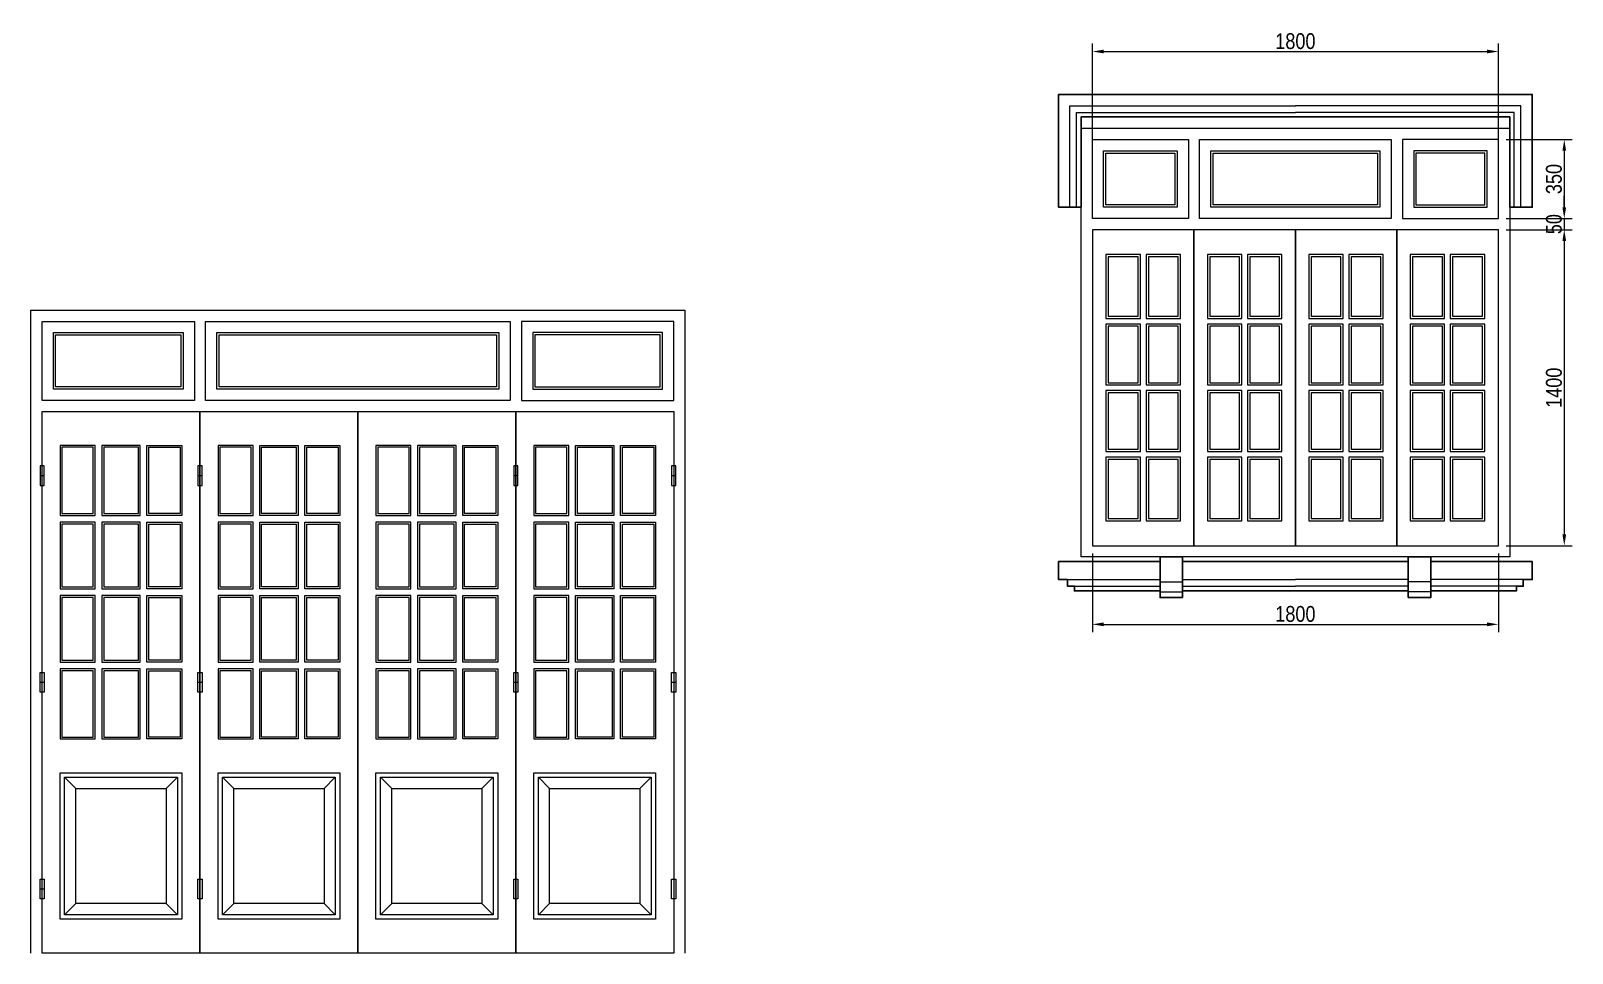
# Model space of a CAD drawing. Header units: millimetres. Extents: x -37049 to 129367, y 25385 to 90033.
# Drawn here: x 122533 to 129367, y 50204 to 54291 of the extents above; entities that cross this region are included whole.
import ezdxf

# ---------------------------------------------------------------- set-up
doc = ezdxf.new("R2010")
doc.units = ezdxf.units.MM
doc.header["$MEASUREMENT"] = 0
for name, color, linetype, lineweight in [('NCKHBAO', 191, 'Continuous', 13), ('NCUA', 4, 'Continuous', 20), ('NCUAMANH', 32, 'Continuous', 9), ('NKT', 9, 'Continuous', 0), ('NMANH2', 35, 'Continuous', 9), ('NMANH3', 25, 'Continuous', 9), ('NTHAY3', 41, 'Continuous', 25)]:
    doc.layers.add(name, color=color, linetype=linetype, lineweight=lineweight)
doc.styles.add('AVO', font='vhelvcn.ttf')
doc.dimstyles.new('100 Snho', dxfattribs={"dimscale": 0, "dimtxt": 70, "dimasz": 50, "dimexe": 35, "dimexo": 35, "dimgap": 10, "dimtad": 1, "dimdec": 0, "dimzin": 0, "dimdsep": 46, "dimtxsty": 'AVO', "dimcen": -2, "dimdle": 50, "dimclrd": 256, "dimclre": 256, "dimclrt": 3, "dimadec": 0, "dimazin": 0, "dimtfac": 1, "dimtdec": 0, "dimtix": 1, "dimtmove": 2, "dimatfit": 1, "dimldrblk": 'ARCHTICK', "dimfxl": 0, "dimtolj": 1, "dimtzin": 0, "dimlwd": -1, "dimlwe": -1, "dimarcsym": 0})

# ---------------------------------------------------------------- blocks, each defined once
blk = doc.blocks.new('*D1024')
at = {"layer": 'DEFPOINTS', "color": 0}
for p in [(129039.5, 54199.7), (127239.5, 53759.6), (129039.5, 53759.6)]:
    blk.add_point(p, dxfattribs=at)
at = {"layer": 'NKT'}
for p, q in [((127239.5, 53794.6), (127239.5, 54234.7)), ((127289.5, 54199.7), (128989.5, 54199.7)), ((129039.5, 53794.6), (129039.5, 54234.7))]:
    blk.add_line(p, q, dxfattribs=at)
for points in [[(127289.5, 54208), (127289.5, 54191.4), (127239.5, 54199.7)], [(128989.5, 54208), (128989.5, 54191.4), (129039.5, 54199.7)]]:
    blk.add_solid(points, dxfattribs=at)
at = {"layer": 'NKT', "color": 3, "insert": (128139.5, 54245.4), "char_height": 70, "attachment_point": 5, "style": 'AVO'}
blk.add_mtext('\\A1;1800', dxfattribs=at)
blk = doc.blocks.new('_ARCHTICK')
at = {"color": 0, "linetype": 'ByBlock', "const_width": 0.15}
blk.add_lwpolyline([(-0.5, -0.5), (0.5, 0.5)], dxfattribs=at)
blk = doc.blocks.new('*D1025')
at = {"layer": 'DEFPOINTS', "color": 0}
for p in [(129039.5, 53809.6), (129039.5, 53459.6), (129331.6, 53459.6)]:
    blk.add_point(p, dxfattribs=at)
at = {"layer": 'NKT'}
for p, q in [((129074.5, 53809.6), (129366.6, 53809.6)), ((129331.6, 53759.6), (129331.6, 53509.6)), ((129074.5, 53459.6), (129366.6, 53459.6))]:
    blk.add_line(p, q, dxfattribs=at)
for points in [[(129323.3, 53759.6), (129339.9, 53759.6), (129331.6, 53809.6)], [(129323.3, 53509.6), (129339.9, 53509.6), (129331.6, 53459.6)]]:
    blk.add_solid(points, dxfattribs=at)
at = {"layer": 'NKT', "color": 3, "insert": (129285.9, 53634.6), "char_height": 70, "attachment_point": 5, "rotation": 90, "style": 'AVO'}
blk.add_mtext('\\A1;350', dxfattribs=at)
blk = doc.blocks.new('*D1026')
at = {"layer": 'DEFPOINTS', "color": 0}
for p in [(129039.5, 53409.6), (129039.5, 52009.6), (129331.6, 52009.6)]:
    blk.add_point(p, dxfattribs=at)
at = {"layer": 'NKT'}
for p, q in [((129074.5, 53409.6), (129366.6, 53409.6)), ((129331.6, 53359.6), (129331.6, 52059.6)), ((129074.5, 52009.6), (129366.6, 52009.6))]:
    blk.add_line(p, q, dxfattribs=at)
for points in [[(129323.3, 53359.6), (129339.9, 53359.6), (129331.6, 53409.6)], [(129323.3, 52059.6), (129339.9, 52059.6), (129331.6, 52009.6)]]:
    blk.add_solid(points, dxfattribs=at)
at = {"layer": 'NKT', "color": 3, "insert": (129285.9, 52709.6), "char_height": 70, "attachment_point": 5, "rotation": 90, "style": 'AVO'}
blk.add_mtext('\\A1;1400', dxfattribs=at)
blk = doc.blocks.new('*D1022')
at = {"layer": 'DEFPOINTS', "color": 0}
for p in [(127239.5, 52009.6), (129039.5, 52009.6), (129039.5, 51661.1)]:
    blk.add_point(p, dxfattribs=at)
at = {"layer": 'NKT'}
for p, q in [((127239.5, 51974.6), (127239.5, 51626.1)), ((129039.5, 51974.6), (129039.5, 51626.1)), ((127289.5, 51661.1), (128989.5, 51661.1))]:
    blk.add_line(p, q, dxfattribs=at)
for points in [[(127289.5, 51669.5), (127289.5, 51652.8), (127239.5, 51661.1)], [(128989.5, 51669.5), (128989.5, 51652.8), (129039.5, 51661.1)]]:
    blk.add_solid(points, dxfattribs=at)
at = {"layer": 'NKT', "color": 3, "insert": (128139.5, 51706.9), "char_height": 70, "attachment_point": 5, "style": 'AVO'}
blk.add_mtext('\\A1;1800', dxfattribs=at)
blk = doc.blocks.new('*D1023')
at = {"layer": 'DEFPOINTS', "color": 0}
for p in [(129039.5, 53459.6), (129039.5, 53409.6), (129331.6, 53409.6)]:
    blk.add_point(p, dxfattribs=at)
at = {"layer": 'NKT'}
for p, q in [((129331.6, 53509.6), (129331.6, 53559.6)), ((129074.5, 53459.6), (129366.6, 53459.6)), ((129331.6, 53459.6), (129331.6, 53409.6)), ((129074.5, 53409.6), (129366.6, 53409.6)), ((129331.6, 53359.6), (129331.6, 53309.6))]:
    blk.add_line(p, q, dxfattribs=at)
for points in [[(129323.3, 53509.6), (129339.9, 53509.6), (129331.6, 53459.6)], [(129323.3, 53359.6), (129339.9, 53359.6), (129331.6, 53409.6)]]:
    blk.add_solid(points, dxfattribs=at)
at = {"layer": 'NKT', "color": 3, "insert": (129285.9, 53434.6), "char_height": 70, "attachment_point": 5, "rotation": 90, "style": 'AVO'}
blk.add_mtext('\\A1;50', dxfattribs=at)

msp = doc.modelspace()

# ---------------------------------------------------------------- linework, layer by layer
at = {"layer": 'NCKHBAO'}
msp.add_lwpolyline([(129089.5, 51959.6), (127189.5, 51959.6), (127189.5, 53859.6), (129089.5, 53859.6)], close=True, dxfattribs=at)
msp.add_lwpolyline([(122533.2, 50203.9), (122533.2, 53053.8), (125433.2, 53053.8), (125433.2, 50203.9)], dxfattribs=at)
at = {"layer": 'NCUA'}
for p, q in [((122592.3, 52319.8), (122574.1, 52319.8)), ((123292.3, 52319.8), (123274.1, 52319.8)), ((124692.3, 52319.8), (124674.1, 52319.8)), ((125392.3, 52319.8), (125374.1, 52319.8)), ((122592.3, 51403.9), (122574.1, 51403.9)), ((123292.3, 51403.9), (123274.1, 51403.9)), ((124692.3, 51403.9), (124674.1, 51403.9)), ((125392.3, 51403.9), (125374.1, 51403.9)), ((122592.3, 50487.9), (122574.1, 50487.9))]:
    msp.add_line(p, q, dxfattribs=at)
for points in [[(127665, 53809.6), (127665, 53459.6), (127239.5, 53459.6), (127239.5, 53809.6), (127665, 53809.6)], [(127715, 53459.6), (127715, 53809.6), (128564, 53809.6), (128564, 53459.6), (127715, 53459.6)], [(128614, 53809.6), (128614, 53459.6), (129039.5, 53459.6), (129039.5, 53809.6), (128614, 53809.6)], [(123258.2, 53003.8), (123258.2, 52653.8), (122583.2, 52653.8), (122583.2, 53003.8), (123258.2, 53003.8)], [(123308.2, 52653.8), (123308.2, 53003.8), (124658.2, 53003.8), (124658.2, 52653.8), (123308.2, 52653.8)], [(124708.2, 53003.8), (124708.2, 52653.8), (125383.2, 52653.8), (125383.2, 53003.8), (124708.2, 53003.8)]]:
    msp.add_lwpolyline(points, dxfattribs=at)
for points in [[(127289.5, 53759.6), (127615, 53759.6), (127615, 53509.6), (127289.5, 53509.6)], [(127765, 53759.6), (128514, 53759.6), (128514, 53509.6), (127765, 53509.6)], [(128989.5, 53759.6), (128664, 53759.6), (128664, 53509.6), (128989.5, 53509.6)], [(127690, 53409.6), (127239.5, 53409.6), (127239.5, 52009.6), (127690, 52009.6)], [(128139.5, 53409.6), (127690, 53409.6), (127690, 52009.6), (128139.5, 52009.6)], [(128589, 53409.6), (128139.5, 53409.6), (128139.5, 52009.6), (128589, 52009.6)], [(129039.5, 53409.6), (128589, 53409.6), (128589, 52009.6), (129039.5, 52009.6)], [(127452.7, 53299.6), (127299.5, 53299.6), (127299.5, 53017.1), (127452.7, 53017.1)], [(127630, 53299.6), (127477.7, 53299.6), (127477.7, 53017.1), (127630, 53017.1)], [(127902.2, 53299.6), (127750, 53299.6), (127750, 53017.1), (127902.2, 53017.1)], [(128079.5, 53299.6), (127927.2, 53299.6), (127927.2, 53017.1), (128079.5, 53017.1)], [(128351.7, 53299.6), (128199.5, 53299.6), (128199.5, 53017.1), (128351.7, 53017.1)], [(128529, 53299.6), (128376.7, 53299.6), (128376.7, 53017.1), (128529, 53017.1)], [(128801.2, 53299.6), (128649, 53299.6), (128649, 53017.1), (128801.2, 53017.1)], [(128979.5, 53299.6), (128826.2, 53299.6), (128826.2, 53017.1), (128979.5, 53017.1)], [(127452.7, 52992.1), (127299.5, 52992.1), (127299.5, 52722.1), (127452.7, 52722.1)], [(127630, 52992.1), (127477.7, 52992.1), (127477.7, 52722.1), (127630, 52722.1)], [(127902.2, 52992.1), (127750, 52992.1), (127750, 52722.1), (127902.2, 52722.1)], [(128079.5, 52992.1), (127927.2, 52992.1), (127927.2, 52722.1), (128079.5, 52722.1)], [(128351.7, 52992.1), (128199.5, 52992.1), (128199.5, 52722.1), (128351.7, 52722.1)], [(128529, 52992.1), (128376.7, 52992.1), (128376.7, 52722.1), (128529, 52722.1)], [(128801.2, 52992.1), (128649, 52992.1), (128649, 52722.1), (128801.2, 52722.1)], [(128979.5, 52992.1), (128826.2, 52992.1), (128826.2, 52722.1), (128979.5, 52722.1)], [(122633.2, 52953.8), (123208.2, 52953.8), (123208.2, 52703.8), (122633.2, 52703.8)], [(123358.2, 52953.8), (124608.2, 52953.8), (124608.2, 52703.8), (123358.2, 52703.8)], [(125333.2, 52953.8), (124758.2, 52953.8), (124758.2, 52703.8), (125333.2, 52703.8)], [(127452.7, 52697.1), (127299.5, 52697.1), (127299.5, 52427.1), (127452.7, 52427.1)], [(127630, 52697.1), (127477.7, 52697.1), (127477.7, 52427.1), (127630, 52427.1)], [(127902.2, 52697.1), (127750, 52697.1), (127750, 52427.1), (127902.2, 52427.1)], [(128079.5, 52697.1), (127927.2, 52697.1), (127927.2, 52427.1), (128079.5, 52427.1)], [(128351.7, 52697.1), (128199.5, 52697.1), (128199.5, 52427.1), (128351.7, 52427.1)], [(128529, 52697.1), (128376.7, 52697.1), (128376.7, 52427.1), (128529, 52427.1)], [(128801.2, 52697.1), (128649, 52697.1), (128649, 52427.1), (128801.2, 52427.1)], [(128979.5, 52697.1), (128826.2, 52697.1), (128826.2, 52427.1), (128979.5, 52427.1)], [(123283.2, 50203.9), (122583.2, 50203.9), (122583.2, 52603.8), (123283.2, 52603.8)], [(123983.2, 50203.9), (123283.2, 50203.9), (123283.2, 52603.8), (123983.2, 52603.8)], [(124683.2, 50203.9), (123983.2, 50203.9), (123983.2, 52603.8), (124683.2, 52603.8)], [(125383.2, 50203.9), (124683.2, 50203.9), (124683.2, 52603.8), (125383.2, 52603.8)], [(122818.2, 52453.8), (122663.2, 52453.8), (122663.2, 52143.7), (122818.2, 52143.7)], [(123018.2, 52453.8), (122848.2, 52453.8), (122848.2, 52143.7), (123018.2, 52143.7)], [(123048.2, 52453.8), (123203.2, 52453.8), (123203.2, 52143.7), (123048.2, 52143.7)], [(123518.2, 52453.8), (123363.2, 52453.8), (123363.2, 52143.7), (123518.2, 52143.7)], [(123548.2, 52453.8), (123718.2, 52453.8), (123718.2, 52143.7), (123548.2, 52143.7)], [(123748.2, 52453.8), (123903.2, 52453.8), (123903.2, 52143.7), (123748.2, 52143.7)], [(124218.2, 52453.8), (124063.2, 52453.8), (124063.2, 52143.7), (124218.2, 52143.7)], [(124418.2, 52453.8), (124248.2, 52453.8), (124248.2, 52143.7), (124418.2, 52143.7)], [(124448.2, 52453.8), (124603.2, 52453.8), (124603.2, 52143.7), (124448.2, 52143.7)], [(124918.2, 52453.8), (124763.2, 52453.8), (124763.2, 52143.7), (124918.2, 52143.7)], [(124948.2, 52453.8), (125118.2, 52453.8), (125118.2, 52143.7), (124948.2, 52143.7)], [(125148.2, 52453.8), (125303.2, 52453.8), (125303.2, 52143.7), (125148.2, 52143.7)], [(122592.3, 52363.4), (122574.1, 52363.4), (122574.1, 52276.2), (122592.3, 52276.2)], [(123292.3, 52363.4), (123274.1, 52363.4), (123274.1, 52276.2), (123292.3, 52276.2)], [(124692.3, 52363.4), (124674.1, 52363.4), (124674.1, 52276.2), (124692.3, 52276.2)], [(125392.3, 52363.4), (125374.1, 52363.4), (125374.1, 52276.2), (125392.3, 52276.2)], [(127452.7, 52402.1), (127299.5, 52402.1), (127299.5, 52119.6), (127452.7, 52119.6)], [(127630, 52402.1), (127477.7, 52402.1), (127477.7, 52119.6), (127630, 52119.6)], [(127902.2, 52402.1), (127750, 52402.1), (127750, 52119.6), (127902.2, 52119.6)], [(128079.5, 52402.1), (127927.2, 52402.1), (127927.2, 52119.6), (128079.5, 52119.6)], [(128351.7, 52402.1), (128199.5, 52402.1), (128199.5, 52119.6), (128351.7, 52119.6)], [(128529, 52402.1), (128376.7, 52402.1), (128376.7, 52119.6), (128529, 52119.6)], [(128801.2, 52402.1), (128649, 52402.1), (128649, 52119.6), (128801.2, 52119.6)], [(128979.5, 52402.1), (128826.2, 52402.1), (128826.2, 52119.6), (128979.5, 52119.6)], [(122818.2, 52113.7), (122663.2, 52113.7), (122663.2, 51818.7), (122818.2, 51818.7)], [(123018.2, 52113.7), (122848.2, 52113.7), (122848.2, 51818.7), (123018.2, 51818.7)], [(123048.2, 52113.7), (123203.2, 52113.7), (123203.2, 51818.7), (123048.2, 51818.7)], [(123518.2, 52113.7), (123363.2, 52113.7), (123363.2, 51818.7), (123518.2, 51818.7)], [(123548.2, 52113.7), (123718.2, 52113.7), (123718.2, 51818.7), (123548.2, 51818.7)], [(123748.2, 52113.7), (123903.2, 52113.7), (123903.2, 51818.7), (123748.2, 51818.7)], [(124218.2, 52113.7), (124063.2, 52113.7), (124063.2, 51818.7), (124218.2, 51818.7)], [(124418.2, 52113.7), (124248.2, 52113.7), (124248.2, 51818.7), (124418.2, 51818.7)], [(124448.2, 52113.7), (124603.2, 52113.7), (124603.2, 51818.7), (124448.2, 51818.7)], [(124918.2, 52113.7), (124763.2, 52113.7), (124763.2, 51818.7), (124918.2, 51818.7)], [(124948.2, 52113.7), (125118.2, 52113.7), (125118.2, 51818.7), (124948.2, 51818.7)], [(125148.2, 52113.7), (125303.2, 52113.7), (125303.2, 51818.7), (125148.2, 51818.7)], [(122818.2, 51788.7), (122663.2, 51788.7), (122663.2, 51493.7), (122818.2, 51493.7)], [(123018.2, 51788.7), (122848.2, 51788.7), (122848.2, 51493.7), (123018.2, 51493.7)], [(123048.2, 51788.7), (123203.2, 51788.7), (123203.2, 51493.7), (123048.2, 51493.7)], [(123518.2, 51788.7), (123363.2, 51788.7), (123363.2, 51493.7), (123518.2, 51493.7)], [(123548.2, 51788.7), (123718.2, 51788.7), (123718.2, 51493.7), (123548.2, 51493.7)], [(123748.2, 51788.7), (123903.2, 51788.7), (123903.2, 51493.7), (123748.2, 51493.7)], [(124218.2, 51788.7), (124063.2, 51788.7), (124063.2, 51493.7), (124218.2, 51493.7)], [(124418.2, 51788.7), (124248.2, 51788.7), (124248.2, 51493.7), (124418.2, 51493.7)], [(124448.2, 51788.7), (124603.2, 51788.7), (124603.2, 51493.7), (124448.2, 51493.7)], [(124918.2, 51788.7), (124763.2, 51788.7), (124763.2, 51493.7), (124918.2, 51493.7)], [(124948.2, 51788.7), (125118.2, 51788.7), (125118.2, 51493.7), (124948.2, 51493.7)], [(125148.2, 51788.7), (125303.2, 51788.7), (125303.2, 51493.7), (125148.2, 51493.7)], [(122818.2, 51463.7), (122663.2, 51463.7), (122663.2, 51153.6), (122818.2, 51153.6)], [(123018.2, 51463.7), (122848.2, 51463.7), (122848.2, 51153.6), (123018.2, 51153.6)], [(123048.2, 51463.7), (123203.2, 51463.7), (123203.2, 51153.6), (123048.2, 51153.6)], [(123518.2, 51463.7), (123363.2, 51463.7), (123363.2, 51153.6), (123518.2, 51153.6)], [(123548.2, 51463.7), (123718.2, 51463.7), (123718.2, 51153.6), (123548.2, 51153.6)], [(123748.2, 51463.7), (123903.2, 51463.7), (123903.2, 51153.6), (123748.2, 51153.6)], [(124218.2, 51463.7), (124063.2, 51463.7), (124063.2, 51153.6), (124218.2, 51153.6)], [(124418.2, 51463.7), (124248.2, 51463.7), (124248.2, 51153.6), (124418.2, 51153.6)], [(124448.2, 51463.7), (124603.2, 51463.7), (124603.2, 51153.6), (124448.2, 51153.6)], [(124918.2, 51463.7), (124763.2, 51463.7), (124763.2, 51153.6), (124918.2, 51153.6)], [(124948.2, 51463.7), (125118.2, 51463.7), (125118.2, 51153.6), (124948.2, 51153.6)], [(125148.2, 51463.7), (125303.2, 51463.7), (125303.2, 51153.6), (125148.2, 51153.6)], [(122592.3, 51360.3), (122574.1, 51360.3), (122574.1, 51447.5), (122592.3, 51447.5)], [(123292.3, 51360.3), (123274.1, 51360.3), (123274.1, 51447.5), (123292.3, 51447.5)], [(124692.3, 51360.3), (124674.1, 51360.3), (124674.1, 51447.5), (124692.3, 51447.5)], [(125392.3, 51360.3), (125374.1, 51360.3), (125374.1, 51447.5), (125392.3, 51447.5)], [(123203.2, 50353.9), (122663.2, 50353.9), (122663.2, 51003.6), (123203.2, 51003.6)], [(123903.2, 50353.9), (123363.2, 50353.9), (123363.2, 51003.6), (123903.2, 51003.6)], [(124603.2, 50353.9), (124063.2, 50353.9), (124063.2, 51003.6), (124603.2, 51003.6)], [(125303.2, 50353.9), (124763.2, 50353.9), (124763.2, 51003.6), (125303.2, 51003.6)], [(122592.3, 50444.3), (122574.1, 50444.3), (122574.1, 50531.5), (122592.3, 50531.5)], [(123292.3, 50444.3), (123274.1, 50444.3), (123274.1, 50531.5), (123292.3, 50531.5)], [(124692.3, 50444.3), (124674.1, 50444.3), (124674.1, 50531.5), (124692.3, 50531.5)], [(125392.3, 50444.3), (125374.1, 50444.3), (125374.1, 50531.5), (125392.3, 50531.5)]]:
    msp.add_lwpolyline(points, close=True, dxfattribs=at)
at = {"layer": 'NCUAMANH'}
for p, q in [((122683.2, 50983.6), (122733.2, 50933.6)), ((123133.2, 50933.6), (123183.2, 50983.6)), ((123383.2, 50983.6), (123433.2, 50933.6)), ((123833.2, 50933.6), (123883.2, 50983.6)), ((124083.2, 50983.6), (124133.2, 50933.6)), ((124533.2, 50933.6), (124583.2, 50983.6)), ((124783.2, 50983.6), (124833.2, 50933.6)), ((125233.2, 50933.6), (125283.2, 50983.6)), ((122683.2, 50373.9), (122733.2, 50423.9)), ((123133.2, 50423.9), (123183.2, 50373.9)), ((123383.2, 50373.9), (123433.2, 50423.9)), ((123833.2, 50423.9), (123883.2, 50373.9)), ((124083.2, 50373.9), (124133.2, 50423.9)), ((124533.2, 50423.9), (124583.2, 50373.9)), ((124783.2, 50373.9), (124833.2, 50423.9)), ((125233.2, 50423.9), (125283.2, 50373.9))]:
    msp.add_line(p, q, dxfattribs=at)
for points in [[(127299.5, 53749.6), (127605, 53749.6), (127605, 53519.6), (127299.5, 53519.6)], [(127775, 53749.6), (128504, 53749.6), (128504, 53519.6), (127775, 53519.6)], [(128979.5, 53749.6), (128674, 53749.6), (128674, 53519.6), (128979.5, 53519.6)], [(127442.7, 53289.6), (127309.5, 53289.6), (127309.5, 53027.1), (127442.7, 53027.1)], [(127620, 53289.6), (127487.7, 53289.6), (127487.7, 53027.1), (127620, 53027.1)], [(127892.2, 53289.6), (127760, 53289.6), (127760, 53027.1), (127892.2, 53027.1)], [(128069.5, 53289.6), (127937.2, 53289.6), (127937.2, 53027.1), (128069.5, 53027.1)], [(128341.7, 53289.6), (128209.5, 53289.6), (128209.5, 53027.1), (128341.7, 53027.1)], [(128519, 53289.6), (128386.7, 53289.6), (128386.7, 53027.1), (128519, 53027.1)], [(128791.2, 53289.6), (128659, 53289.6), (128659, 53027.1), (128791.2, 53027.1)], [(128969.5, 53289.6), (128836.2, 53289.6), (128836.2, 53027.1), (128969.5, 53027.1)], [(127442.7, 52982.1), (127309.5, 52982.1), (127309.5, 52732.1), (127442.7, 52732.1)], [(127620, 52982.1), (127487.7, 52982.1), (127487.7, 52732.1), (127620, 52732.1)], [(127892.2, 52982.1), (127760, 52982.1), (127760, 52732.1), (127892.2, 52732.1)], [(128069.5, 52982.1), (127937.2, 52982.1), (127937.2, 52732.1), (128069.5, 52732.1)], [(128341.7, 52982.1), (128209.5, 52982.1), (128209.5, 52732.1), (128341.7, 52732.1)], [(128519, 52982.1), (128386.7, 52982.1), (128386.7, 52732.1), (128519, 52732.1)], [(128791.2, 52982.1), (128659, 52982.1), (128659, 52732.1), (128791.2, 52732.1)], [(128969.5, 52982.1), (128836.2, 52982.1), (128836.2, 52732.1), (128969.5, 52732.1)], [(122643.2, 52943.8), (123198.2, 52943.8), (123198.2, 52713.8), (122643.2, 52713.8)], [(123368.2, 52943.8), (124598.2, 52943.8), (124598.2, 52713.8), (123368.2, 52713.8)], [(125323.2, 52943.8), (124768.2, 52943.8), (124768.2, 52713.8), (125323.2, 52713.8)], [(127442.7, 52687.1), (127309.5, 52687.1), (127309.5, 52437.1), (127442.7, 52437.1)], [(127620, 52687.1), (127487.7, 52687.1), (127487.7, 52437.1), (127620, 52437.1)], [(127892.2, 52687.1), (127760, 52687.1), (127760, 52437.1), (127892.2, 52437.1)], [(128069.5, 52687.1), (127937.2, 52687.1), (127937.2, 52437.1), (128069.5, 52437.1)], [(128341.7, 52687.1), (128209.5, 52687.1), (128209.5, 52437.1), (128341.7, 52437.1)], [(128519, 52687.1), (128386.7, 52687.1), (128386.7, 52437.1), (128519, 52437.1)], [(128791.2, 52687.1), (128659, 52687.1), (128659, 52437.1), (128791.2, 52437.1)], [(128969.5, 52687.1), (128836.2, 52687.1), (128836.2, 52437.1), (128969.5, 52437.1)], [(122810.2, 52445.8), (122671.2, 52445.8), (122671.2, 52151.7), (122810.2, 52151.7)], [(123010.2, 52445.8), (122856.2, 52445.8), (122856.2, 52151.7), (123010.2, 52151.7)], [(123056.2, 52445.8), (123195.2, 52445.8), (123195.2, 52151.7), (123056.2, 52151.7)], [(123510.2, 52445.8), (123371.2, 52445.8), (123371.2, 52151.7), (123510.2, 52151.7)], [(123556.2, 52445.8), (123710.2, 52445.8), (123710.2, 52151.7), (123556.2, 52151.7)], [(123756.2, 52445.8), (123895.2, 52445.8), (123895.2, 52151.7), (123756.2, 52151.7)], [(124210.2, 52445.8), (124071.2, 52445.8), (124071.2, 52151.7), (124210.2, 52151.7)], [(124410.2, 52445.8), (124256.2, 52445.8), (124256.2, 52151.7), (124410.2, 52151.7)], [(124456.2, 52445.8), (124595.2, 52445.8), (124595.2, 52151.7), (124456.2, 52151.7)], [(124910.2, 52445.8), (124771.2, 52445.8), (124771.2, 52151.7), (124910.2, 52151.7)], [(124956.2, 52445.8), (125110.2, 52445.8), (125110.2, 52151.7), (124956.2, 52151.7)], [(125156.2, 52445.8), (125295.2, 52445.8), (125295.2, 52151.7), (125156.2, 52151.7)], [(127442.7, 52392.1), (127309.5, 52392.1), (127309.5, 52129.6), (127442.7, 52129.6)], [(127620, 52392.1), (127487.7, 52392.1), (127487.7, 52129.6), (127620, 52129.6)], [(127892.2, 52392.1), (127760, 52392.1), (127760, 52129.6), (127892.2, 52129.6)], [(128069.5, 52392.1), (127937.2, 52392.1), (127937.2, 52129.6), (128069.5, 52129.6)], [(128341.7, 52392.1), (128209.5, 52392.1), (128209.5, 52129.6), (128341.7, 52129.6)], [(128519, 52392.1), (128386.7, 52392.1), (128386.7, 52129.6), (128519, 52129.6)], [(128791.2, 52392.1), (128659, 52392.1), (128659, 52129.6), (128791.2, 52129.6)], [(128969.5, 52392.1), (128836.2, 52392.1), (128836.2, 52129.6), (128969.5, 52129.6)], [(122810.2, 52105.7), (122671.2, 52105.7), (122671.2, 51826.7), (122810.2, 51826.7)], [(123010.2, 52105.7), (122856.2, 52105.7), (122856.2, 51826.7), (123010.2, 51826.7)], [(123056.2, 52105.7), (123195.2, 52105.7), (123195.2, 51826.7), (123056.2, 51826.7)], [(123510.2, 52105.7), (123371.2, 52105.7), (123371.2, 51826.7), (123510.2, 51826.7)], [(123556.2, 52105.7), (123710.2, 52105.7), (123710.2, 51826.7), (123556.2, 51826.7)], [(123756.2, 52105.7), (123895.2, 52105.7), (123895.2, 51826.7), (123756.2, 51826.7)], [(124210.2, 52105.7), (124071.2, 52105.7), (124071.2, 51826.7), (124210.2, 51826.7)], [(124410.2, 52105.7), (124256.2, 52105.7), (124256.2, 51826.7), (124410.2, 51826.7)], [(124456.2, 52105.7), (124595.2, 52105.7), (124595.2, 51826.7), (124456.2, 51826.7)], [(124910.2, 52105.7), (124771.2, 52105.7), (124771.2, 51826.7), (124910.2, 51826.7)], [(124956.2, 52105.7), (125110.2, 52105.7), (125110.2, 51826.7), (124956.2, 51826.7)], [(125156.2, 52105.7), (125295.2, 52105.7), (125295.2, 51826.7), (125156.2, 51826.7)], [(122810.2, 51780.7), (122671.2, 51780.7), (122671.2, 51501.7), (122810.2, 51501.7)], [(123010.2, 51780.7), (122856.2, 51780.7), (122856.2, 51501.7), (123010.2, 51501.7)], [(123056.2, 51780.7), (123195.2, 51780.7), (123195.2, 51501.7), (123056.2, 51501.7)], [(123510.2, 51780.7), (123371.2, 51780.7), (123371.2, 51501.7), (123510.2, 51501.7)], [(123556.2, 51780.7), (123710.2, 51780.7), (123710.2, 51501.7), (123556.2, 51501.7)], [(123756.2, 51780.7), (123895.2, 51780.7), (123895.2, 51501.7), (123756.2, 51501.7)], [(124210.2, 51780.7), (124071.2, 51780.7), (124071.2, 51501.7), (124210.2, 51501.7)], [(124410.2, 51780.7), (124256.2, 51780.7), (124256.2, 51501.7), (124410.2, 51501.7)], [(124456.2, 51780.7), (124595.2, 51780.7), (124595.2, 51501.7), (124456.2, 51501.7)], [(124910.2, 51780.7), (124771.2, 51780.7), (124771.2, 51501.7), (124910.2, 51501.7)], [(124956.2, 51780.7), (125110.2, 51780.7), (125110.2, 51501.7), (124956.2, 51501.7)], [(125156.2, 51780.7), (125295.2, 51780.7), (125295.2, 51501.7), (125156.2, 51501.7)], [(122810.2, 51455.7), (122671.2, 51455.7), (122671.2, 51161.6), (122810.2, 51161.6)], [(123010.2, 51455.7), (122856.2, 51455.7), (122856.2, 51161.6), (123010.2, 51161.6)], [(123056.2, 51455.7), (123195.2, 51455.7), (123195.2, 51161.6), (123056.2, 51161.6)], [(123510.2, 51455.7), (123371.2, 51455.7), (123371.2, 51161.6), (123510.2, 51161.6)], [(123556.2, 51455.7), (123710.2, 51455.7), (123710.2, 51161.6), (123556.2, 51161.6)], [(123756.2, 51455.7), (123895.2, 51455.7), (123895.2, 51161.6), (123756.2, 51161.6)], [(124210.2, 51455.7), (124071.2, 51455.7), (124071.2, 51161.6), (124210.2, 51161.6)], [(124410.2, 51455.7), (124256.2, 51455.7), (124256.2, 51161.6), (124410.2, 51161.6)], [(124456.2, 51455.7), (124595.2, 51455.7), (124595.2, 51161.6), (124456.2, 51161.6)], [(124910.2, 51455.7), (124771.2, 51455.7), (124771.2, 51161.6), (124910.2, 51161.6)], [(124956.2, 51455.7), (125110.2, 51455.7), (125110.2, 51161.6), (124956.2, 51161.6)], [(125156.2, 51455.7), (125295.2, 51455.7), (125295.2, 51161.6), (125156.2, 51161.6)], [(123183.2, 50373.9), (122683.2, 50373.9), (122683.2, 50983.6), (123183.2, 50983.6)], [(123883.2, 50373.9), (123383.2, 50373.9), (123383.2, 50983.6), (123883.2, 50983.6)], [(124583.2, 50373.9), (124083.2, 50373.9), (124083.2, 50983.6), (124583.2, 50983.6)], [(125283.2, 50373.9), (124783.2, 50373.9), (124783.2, 50983.6), (125283.2, 50983.6)], [(123133.2, 50423.9), (122733.2, 50423.9), (122733.2, 50933.6), (123133.2, 50933.6)], [(123833.2, 50423.9), (123433.2, 50423.9), (123433.2, 50933.6), (123833.2, 50933.6)], [(124533.2, 50423.9), (124133.2, 50423.9), (124133.2, 50933.6), (124533.2, 50933.6)], [(125233.2, 50423.9), (124833.2, 50423.9), (124833.2, 50933.6), (125233.2, 50933.6)]]:
    msp.add_lwpolyline(points, close=True, dxfattribs=at)
at = {"layer": 'NMANH2'}
for points in [[(127139.5, 53509.6), (127139.5, 53959.6), (128139.5, 53959.6)], [(127169.5, 53509.6), (127169.5, 53929.6), (128139.5, 53929.6)], [(129139.5, 53509.6), (129139.5, 53959.6), (128139.5, 53959.6)], [(129109.5, 53509.6), (129109.5, 53929.6), (128139.5, 53929.6)]]:
    msp.add_lwpolyline(points, dxfattribs=at)
at = {"layer": 'NMANH3'}
for p, q in [((127129.5, 51859.6), (127539.5, 51859.6)), ((127159.5, 51829.6), (127539.5, 51829.6)), ((127539.5, 51849.6), (127639.5, 51849.6)), ((127539.5, 51804.6), (127639.5, 51804.6)), ((127639.5, 51859.6), (128139.5, 51859.6)), ((127639.5, 51830.2), (128139.5, 51830.2)), ((128639.5, 51859.6), (128139.5, 51859.6)), ((128639.5, 51830.2), (128139.5, 51830.2)), ((128739.5, 51849.6), (128639.5, 51849.6)), ((128739.5, 51804.6), (128639.5, 51804.6)), ((129149.5, 51859.6), (128739.5, 51859.6)), ((129119.5, 51829.6), (128739.5, 51829.6))]:
    msp.add_line(p, q, dxfattribs=at)
at = {"layer": 'NTHAY3'}
for p in [(127639.5, 51810.2), (128639.5, 51810.2)]:
    msp.add_line(p, (128139.5, 51810.2), dxfattribs=at)
for points in [[(127189.5, 53509.6), (127089.5, 53509.6), (127089.5, 54009.6), (128139.5, 54009.6)], [(129089.5, 53509.6), (129189.5, 53509.6), (129189.5, 54009.6), (128139.5, 54009.6)], [(127189.5, 53509.6), (127189.5, 53909.6), (128139.5, 53909.6)], [(129089.5, 53509.6), (129089.5, 53909.6), (128139.5, 53909.6)], [(127539.5, 51939.6), (127089.5, 51939.6), (127089.5, 51859.6), (127099.5, 51859.6), (127099.5, 51859.6), (127129.5, 51859.6), (127129.5, 51829.6), (127159.5, 51829.6), (127159.5, 51809.6), (127539.5, 51809.6)], [(128139.5, 51939.6), (127639.5, 51939.6)], [(128139.5, 51939.6), (128639.5, 51939.6)], [(128739.5, 51939.6), (129189.5, 51939.6), (129189.5, 51859.6), (129179.5, 51859.6), (129179.5, 51859.6), (129149.5, 51859.6), (129149.5, 51829.6), (129119.5, 51829.6), (129119.5, 51809.6), (128739.5, 51809.6)]]:
    msp.add_lwpolyline(points, dxfattribs=at)
for points in [[(127639.5, 51779.6), (127539.5, 51779.6), (127539.5, 51959.6), (127639.5, 51959.6)], [(128639.5, 51779.6), (128739.5, 51779.6), (128739.5, 51959.6), (128639.5, 51959.6)]]:
    msp.add_lwpolyline(points, close=True, dxfattribs=at)

# ---------------------------------------------------------------- dimensions: what is measured, and where the dimension line sits
at = {"layer": 'NKT', "ltscale": 100}
for base, p1, p2, picture, middle in [((129039.5, 54199.7), (127239.5, 53759.6), (129039.5, 53759.6), '*D1024', (128139.5, 54245.4)), ((129039.5, 51661.1), (127239.5, 52009.6), (129039.5, 52009.6), '*D1022', (128139.5, 51706.9))]:
    dim = msp.add_linear_dim(base=base, p1=p1, p2=p2, dimstyle='100 Snho', override={"dimscale": 1}, dxfattribs=at)
    dim.commit()
    dim.dimension.update_dxf_attribs({"geometry": picture, "text_midpoint": middle})
for base, p1, p2, picture, middle in [((129331.6, 53459.6), (129039.5, 53809.6), (129039.5, 53459.6), '*D1025', (129285.9, 53634.6)), ((129331.6, 53409.6), (129039.5, 53459.6), (129039.5, 53409.6), '*D1023', (129285.9, 53434.6)), ((129331.6, 52009.6), (129039.5, 53409.6), (129039.5, 52009.6), '*D1026', (129285.9, 52709.6))]:
    dim = msp.add_linear_dim(base=base, p1=p1, p2=p2, angle=90, dimstyle='100 Snho', override={"dimscale": 1}, dxfattribs=at)
    dim.commit()
    dim.dimension.update_dxf_attribs({"geometry": picture, "text_midpoint": middle})

doc.saveas('drawing.dxf')
